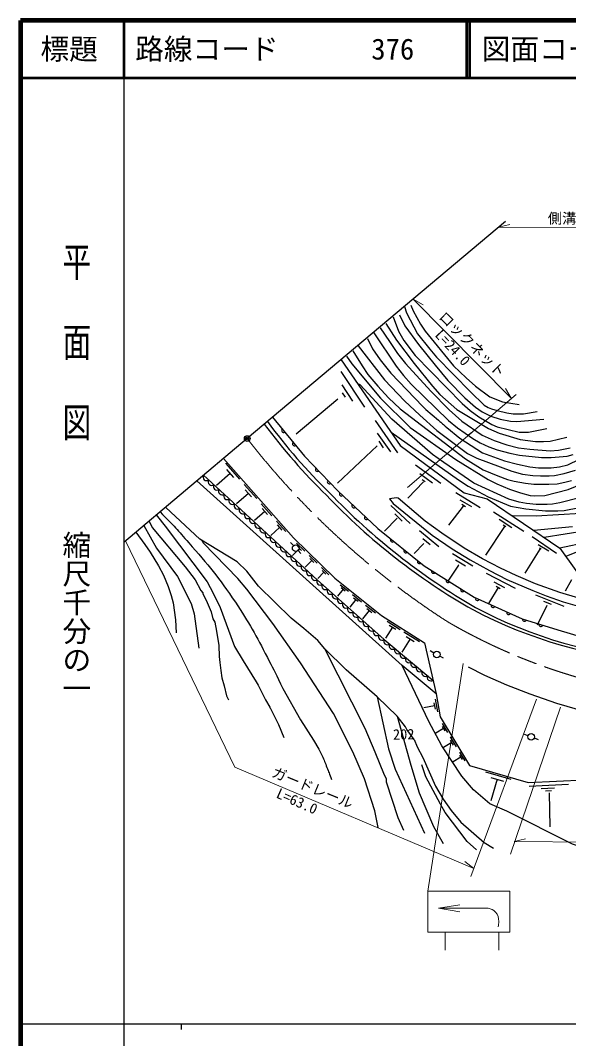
# Model space of a CAD drawing. Units: millimetres, scale not verified. Extents: x 40000 to 680000, y 20000 to 380000.
# Drawn here: x 40000 to 135526, y 202409 to 380000 of the extents above; entities that cross this region are included whole.
import ezdxf
from ezdxf.enums import TextEntityAlignment as Align

# ---------------------------------------------------------------- set-up
doc = ezdxf.new("R2010")
doc.units = ezdxf.units.MM
doc.header["$LTSCALE"] = 1000
doc.header["$PDMODE"] = 32
doc.header["$PDSIZE"] = 500
doc.linetypes.add('CHAIN', pattern=[18.5, 12, -1.5, 3.5, -1.5])
for name, color, linetype, lineweight in [('M-BGD', 7, 'Continuous', 25), ('M-BMK', 2, 'CHAIN', 13), ('M-BMK-SRVR', 3, 'Continuous', 25), ('M-STR-HTXT', 7, 'Continuous', 13), ('M-STR-STRC', 7, 'Continuous', 25), ('M-TTL', 2, 'Continuous', 140), ('M-TTL-BAND', 7, 'Continuous', 25), ('M-TTL-LINE', 7, 'Continuous', 50)]:
    doc.layers.add(name, color=color, linetype=linetype, lineweight=lineweight)
doc.layers.add('M-OTRS', color=6, linetype='Continuous')
doc.layers.add('M-TTL-TXT', color=7, linetype='Continuous')
doc.styles.add('@ＭＳ ゴシック', font='')
doc.styles.add('ＭＳ ゴシック', font='')
doc.styles.get('@ＭＳ ゴシック').set_extended_font_data('@MS Gothic')
doc.styles.get('ＭＳ ゴシック').set_extended_font_data('MS Gothic')

msp = doc.modelspace()

# ---------------------------------------------------------------- linework, layer by layer
at = {"layer": 'M-BGD'}
for p, q in [((108019, 330341), (108442, 329325)), ((106071, 328648), (107003, 326701)), ((106918, 330087), (107257, 328987)), ((107257, 328987), (109204, 325346)), ((108442, 329325), (109712, 327039)), ((103701, 327124), (105563, 324245)), ((104971, 328309), (105902, 325769)), ((109712, 327039), (110559, 325769)), ((101584, 325515), (105479, 319673)), ((102685, 326362), (104293, 323991)), ((105902, 325769), (106833, 324161)), ((107003, 326701), (109373, 323483)), ((109204, 325346), (111321, 322637)), ((110559, 325769), (115469, 319758)), ((98875, 323229), (103447, 317303)), ((100483, 324499), (101330, 322721)), ((104293, 323991), (105733, 321875)), ((105563, 324245), (108611, 320181)), ((106833, 324161), (108781, 321536)), ((109373, 323483), (112252, 319843)), ((96843, 321451), (97774, 320097)), ((97943, 322383), (99552, 319758)), ((101330, 322721), (102685, 320774)), ((105733, 321875), (107087, 320181)), ((108781, 321536), (116993, 313154)), ((111321, 322637), (112506, 321282)), ((95911, 320774), (106156, 305873)), ((97774, 320097), (102769, 314085)), ((99552, 319758), (100568, 318234)), ((102685, 320774), (104547, 318488)), ((105479, 319673), (106749, 318065)), ((107087, 320181), (111490, 315355)), ((108611, 320181), (111829, 316202)), ((112252, 319843), (114453, 317218)), ((112506, 321282), (118433, 315186)), ((115469, 319758), (117671, 317641)), ((95827, 318742), (99975, 312561)), ((100568, 318234), (102261, 316202)), ((104547, 318488), (110135, 312646)), ((106749, 318065), (108103, 316541)), ((95996, 316456), (97859, 313577)), ((99213, 316456), (98790, 316625)), ((104717, 310445), (99213, 316456)), ((102261, 316202), (104124, 314170)), ((103447, 317303), (106918, 313662)), ((108103, 316541), (114623, 310191)), ((111829, 316202), (113099, 314763)), ((114453, 317218), (117417, 314170)), ((117671, 317641), (119279, 316202)), ((119279, 316202), (121819, 314339)), ((96081, 315017), (96589, 314255)), ((111490, 315355), (114707, 312053)), ((113099, 314763), (116062, 312138)), ((118433, 315186), (120803, 312900)), ((121819, 314339), (124021, 313493)), ((95319, 313916), (88037, 307820)), ((102769, 314085), (107934, 309005)), ((104124, 314170), (106156, 312223)), ((106918, 313662), (109627, 311122)), ((116993, 313154), (118348, 311969)), ((117417, 314170), (119279, 312561)), ((119279, 312561), (120465, 311715)), ((120803, 312900), (121481, 312477)), ((124021, 313493), (126899, 312985)), ((106156, 312223), (117586, 303502)), ((109627, 311122), (112591, 308497)), ((110643, 312138), (112845, 310275)), ((114707, 312053), (116909, 310106)), ((116062, 312138), (121565, 308836)), ((118348, 311969), (119872, 310868)), ((119872, 310868), (122158, 309513)), ((120465, 311715), (121989, 310953)), ((121481, 312477), (122073, 312223)), ((121989, 310953), (123597, 310445)), ((122073, 312223), (123089, 311969)), ((123089, 311969), (124783, 311545)), ((124783, 311545), (125883, 311376)), ((125883, 311376), (127661, 311376)), ((127661, 311376), (130032, 311799)), ((101838, 310191), (105733, 304603)), ((111829, 304264), (104717, 310445)), ((114623, 310191), (116147, 308921)), ((116909, 310106), (120465, 307651)), ((122158, 309513), (123089, 309090)), ((123089, 309090), (126899, 308159)), ((123597, 310445), (125375, 310106)), ((125375, 310106), (126476, 310021)), ((126476, 310021), (131217, 310445)), ((102177, 307989), (104463, 304772)), ((104632, 308159), (116316, 299861)), ((107934, 309005), (115893, 303417)), ((112591, 308497), (117925, 304433)), ((114284, 309005), (116570, 307143)), ((116147, 308921), (118856, 307058)), ((118602, 308074), (118094, 307651)), ((120465, 307651), (122581, 306719)), ((121565, 308836), (123428, 307989)), ((123428, 307989), (127069, 306889)), ((126899, 308159), (128508, 308159)), ((128508, 308159), (131725, 308836)), ((132318, 306635), (135197, 307312)), ((102177, 305788), (95234, 299269)), ((102431, 306635), (103193, 305449)), ((106156, 305873), (117332, 297575)), ((116570, 307143), (120549, 304603)), ((118856, 307058), (120126, 306296)), ((120126, 306296), (121650, 305619)), ((121650, 305619), (123089, 305111)), ((122581, 306719), (124783, 305957)), ((124783, 305957), (126815, 305449)), ((127069, 306889), (129778, 306550)), ((129778, 306550), (131133, 306550)), ((131133, 306550), (132318, 306635)), ((113776, 302909), (111829, 304264)), ((117925, 304433), (119533, 303671)), ((120549, 304603), (124359, 303163)), ((123089, 305111), (125291, 304518)), ((125291, 304518), (126984, 304179)), ((126815, 305449), (128762, 305195)), ((126984, 304179), (130794, 303756)), ((128762, 305195), (132318, 304941)), ((130794, 303756), (132487, 303756)), ((132318, 304941), (133757, 305026)), ((132487, 303756), (135281, 304010)), ((133757, 305026), (135789, 305449)), ((135281, 304010), (136297, 304264)), ((135366, 302486), (140615, 305026)), ((75725, 302754), (78198, 299959)), ((108865, 302486), (113268, 299269)), ((119025, 299269), (113776, 302909)), ((115893, 303417), (121481, 299946)), ((117586, 303502), (120634, 301639)), ((119533, 303671), (125629, 301385)), ((124359, 303163), (126645, 302571)), ((126645, 302571), (128762, 302147)), ((128762, 302147), (130286, 301978)), ((130286, 301978), (132487, 301978)), ((132487, 301978), (133927, 302147)), ((133927, 302147), (135366, 302486)), ((76542, 300986), (74166, 298884)), ((75924, 301685), (77160, 300287)), ((109627, 300962), (111829, 299353)), ((120634, 301639), (123174, 300539)), ((123174, 300539), (124867, 299946)), ((125629, 301385), (127492, 300877)), ((127492, 300877), (129270, 300623)), ((129270, 300623), (130625, 300539)), ((130625, 300539), (132149, 300539)), ((132149, 300539), (133080, 300623)), ((133080, 300623), (134773, 300962)), ((134773, 300962), (136721, 301555)), ((79021, 299028), (81172, 296597)), ((110220, 299523), (107511, 296644)), ((110559, 299523), (109989, 299881)), ((116316, 299861), (118009, 298761)), ((118009, 298761), (121481, 296898)), ((125121, 296475), (119025, 299269)), ((121481, 299946), (123005, 299184)), ((123005, 299184), (125206, 298253)), ((124867, 299946), (126053, 299607)), ((126053, 299607), (128000, 299269)), ((128000, 299269), (129439, 299099)), ((129439, 299099), (132064, 299099)), ((132064, 299099), (133503, 299184)), ((133503, 299184), (134858, 299438)), ((134858, 299438), (136043, 299777)), ((135451, 298168), (139261, 299777)), ((79732, 297490), (77666, 295662)), ((79194, 298098), (80269, 296882)), ((105563, 296729), (104293, 296559)), ((105817, 296644), (105563, 296729)), ((110559, 292665), (105817, 296644)), ((115893, 297660), (120126, 295035)), ((117332, 297575), (121311, 296559)), ((121481, 296898), (125375, 295289)), ((125206, 298253), (127153, 297575)), ((127153, 297575), (128847, 297152)), ((128847, 297152), (129609, 297067)), ((129609, 297067), (131387, 297152)), ((131387, 297152), (135451, 298168)), ((137398, 296729), (134011, 295882)), ((65347, 295035), (65309, 295111)), ((71273, 289532), (65347, 295035)), ((81979, 295685), (83840, 293581)), ((82129, 294880), (83059, 293827)), ((104293, 296559), (104971, 295713)), ((104547, 295374), (107934, 292241)), ((104971, 295713), (111744, 290209)), ((117163, 295289), (114623, 291987)), ((116570, 296390), (118602, 295205)), ((117575, 295148), (116914, 295556)), ((121311, 296559), (134011, 287923)), ((126899, 295967), (125121, 296475)), ((125375, 295289), (128085, 294781)), ((128169, 295713), (126899, 295967)), ((129863, 295543), (128169, 295713)), ((131810, 295543), (129863, 295543)), ((132741, 295628), (131810, 295543)), ((134011, 295882), (132741, 295628)), ((134773, 294527), (137398, 295035)), ((63687, 293747), (65431, 291479)), ((82594, 294354), (80805, 292771)), ((105639, 293160), (103422, 290895)), ((105225, 293935), (106495, 292665)), ((122412, 294273), (127746, 290887)), ((129863, 293511), (125799, 293596)), ((128085, 294781), (131471, 294443)), ((137652, 294019), (129863, 293511)), ((131471, 294443), (133673, 294443)), ((133673, 294443), (134773, 294527)), ((61482, 291892), (63738, 287923)), ((62418, 292680), (62976, 291564)), ((62976, 291564), (68733, 284706)), ((65200, 291780), (72543, 282081)), ((85162, 291539), (83623, 290178)), ((84632, 292685), (86234, 290874)), ((84761, 291992), (85562, 291087)), ((113437, 290548), (110559, 292665)), ((124359, 291733), (121057, 286738)), ((123428, 293003), (125629, 291564)), ((124613, 291649), (124102, 291947)), ((136213, 291649), (129439, 291056)), ((60095, 290725), (61706, 288601)), ((77793, 285553), (71273, 289532)), ((109543, 291056), (112929, 288262)), ((110135, 289617), (111405, 288601)), ((111744, 290209), (115215, 287839)), ((117332, 287923), (113437, 290548)), ((129185, 289955), (133419, 287077)), ((138583, 290971), (131262, 289793)), ((61706, 288601), (62637, 287246)), ((63738, 287923), (67379, 283013)), ((71866, 288855), (71697, 289278)), ((77877, 282674), (71866, 288855)), ((87091, 288945), (87585, 288396)), ((88626, 287919), (87413, 286689)), ((88117, 288849), (89564, 287422)), ((88265, 288276), (88988, 287562)), ((110305, 288770), (108611, 286992)), ((115215, 287839), (118348, 285891)), ((120549, 286061), (117332, 287923)), ((130540, 287754), (127915, 283605)), ((130201, 288601), (132064, 287500)), ((130750, 287782), (130430, 287972)), ((138922, 289024), (134011, 287923)), ((134011, 287923), (140107, 279372)), ((138753, 288008), (135041, 286480)), ((62637, 287246), (64077, 284875)), ((88393, 287543), (88882, 286999)), ((90313, 286683), (91685, 285329)), ((90453, 286139), (91139, 285462)), ((115300, 286992), (118856, 284875)), ((123682, 284452), (120549, 286061)), ((64077, 284875), (64923, 283267)), ((68733, 284706), (70427, 282420)), ((79486, 283944), (77793, 285553)), ((90796, 285800), (89645, 284634)), ((92443, 284582), (93724, 283318)), ((116316, 284960), (114453, 282166)), ((115808, 285891), (117586, 284875)), ((116231, 285045), (116316, 284960)), ((118348, 285891), (121735, 284029)), ((126391, 283182), (123682, 284452)), ((64923, 283267), (65770, 281235)), ((67379, 283013), (69749, 278271)), ((70427, 282420), (71443, 280557)), ((79486, 280811), (77877, 282674)), ((81518, 281319), (79486, 283944)), ((92894, 283758), (91820, 282669)), ((92574, 284074), (93214, 283442)), ((121142, 283605), (126222, 280981)), ((121735, 284029), (124783, 282505)), ((124783, 282505), (129270, 280557)), ((129778, 281743), (126391, 283182)), ((136043, 282420), (134943, 280473)), ((65770, 281235), (66278, 279711)), ((72543, 282081), (73563, 280078)), ((83973, 274800), (79486, 280811)), ((87191, 275731), (81518, 281319)), ((96254, 280786), (95276, 279561)), ((95705, 281577), (97147, 280427)), ((95893, 281073), (96614, 280498)), ((123259, 281065), (121565, 278271)), ((122497, 282081), (124359, 281065)), ((122920, 281319), (123583, 280924)), ((134011, 280219), (129778, 281743)), ((66278, 279711), (66617, 278441)), ((71443, 280557), (71781, 280134)), ((71781, 280134), (71781, 279965)), ((71781, 279965), (72374, 278864)), ((72374, 278864), (73221, 276832)), ((73563, 280078), (74829, 277594)), ((98461, 278993), (97395, 277656)), ((97863, 279856), (99436, 278601)), ((98068, 279306), (98854, 278679)), ((129270, 280557), (131641, 279626)), ((129778, 279795), (134689, 277848)), ((131641, 279626), (134604, 278610)), ((137313, 279203), (134011, 280219)), ((66617, 278441), (67040, 275477)), ((69749, 278271), (70257, 276493)), ((74829, 277594), (77285, 270821)), ((100799, 277094), (99638, 275639)), ((100148, 278033), (101860, 276668)), ((100371, 277435), (101227, 276753)), ((131725, 277933), (130032, 274546)), ((131133, 278695), (132487, 278187)), ((134604, 278610), (137398, 277763)), ((67040, 275477), (67125, 273191)), ((70257, 276493), (71104, 270482)), ((73221, 276832), (73559, 275647)), ((73559, 275647), (73898, 275054)), ((89392, 273953), (87191, 275731)), ((73898, 275054), (74152, 273445)), ((88799, 267942), (83973, 274800)), ((91847, 271837), (89392, 273953)), ((104833, 274159), (103605, 272226)), ((103913, 275223), (106187, 273778)), ((104265, 274520), (105402, 273798)), ((74152, 273445), (74575, 270990)), ((93033, 270397), (91847, 271837)), ((107911, 272114), (106450, 269814)), ((106816, 273379), (109521, 271660)), ((107234, 272543), (108587, 271684)), ((74575, 270990), (74660, 269043)), ((77285, 270821), (78809, 268281)), ((96758, 266757), (93033, 270397)), ((100060, 256512), (93033, 270397)), ((112035, 269665), (111401, 270030)), ((74660, 269043), (74745, 268027)), ((78809, 268281), (81095, 264640)), ((113708, 268736), (113068, 269104)), ((74745, 268027), (74914, 266587)), ((74914, 266587), (75083, 265317)), ((94557, 259137), (88799, 267942)), ((102177, 262015), (96758, 266757)), ((118009, 267265), (120888, 265825)), ((75083, 265317), (75507, 263963)), ((81095, 264640), (81433, 264047)), ((120888, 265825), (124698, 264132)), ((75507, 263963), (75930, 262185)), ((81433, 264047), (82703, 261507)), ((85328, 264301), (85751, 263455)), ((85751, 263455), (88799, 258036)), ((124698, 264132), (128762, 262523)), ((75930, 262185), (76269, 261507)), ((82703, 261507), (83465, 260237)), ((102177, 262015), (104124, 252956)), ((105648, 258629), (102177, 262015)), ((112301, 261601), (112699, 259381)), ((128762, 262523), (133419, 260915)), ((83465, 260237), (83550, 260068)), ((83465, 260237), (84989, 257189)), ((112167, 260432), (110279, 260093)), ((112067, 260987), (112266, 259877)), ((133419, 260915), (138414, 259475)), ((88799, 258036), (91085, 254480)), ((97943, 252448), (94557, 259137)), ((105648, 258629), (108019, 250077)), ((107087, 256766), (105648, 258629)), ((84989, 257189), (85921, 254903)), ((101838, 252363), (100060, 256512)), ((107341, 256343), (107087, 256766)), ((108611, 254565), (107341, 256343)), ((113732, 256469), (112396, 255670)), ((113497, 257396), (114437, 255824)), ((113497, 256862), (113967, 256076)), ((91085, 254480), (92017, 252871)), ((108611, 254565), (109119, 253295)), ((115165, 254028), (113714, 253160)), ((114910, 255034), (115931, 253328)), ((114910, 254454), (115420, 253601)), ((127758, 255534), (128444, 255262)), ((129547, 254857), (130228, 254587)), ((92017, 252871), (92525, 251855)), ((99975, 247707), (97943, 252448)), ((103447, 248384), (101838, 252363)), ((104124, 252956), (105309, 249400)), ((109119, 253295), (110135, 251432)), ((116494, 252386), (117416, 250846)), ((110135, 251432), (112337, 246437)), ((116724, 251478), (115415, 250695)), ((116494, 251863), (116954, 251093)), ((105309, 249400), (110389, 238224)), ((108019, 250077), (109458, 245251)), ((110643, 248045), (109966, 250162)), ((121062, 248933), (125462, 247654)), ((101753, 242119), (99975, 247707)), ((103785, 247707), (103447, 248384)), ((103785, 247114), (103785, 247707)), ((105817, 240933), (103785, 247114)), ((113183, 243304), (110643, 248045)), ((121970, 247953), (124170, 247313)), ((123070, 247633), (121982, 243893)), ((109458, 245251), (111998, 239409)), ((112337, 246437), (113691, 244151)), ((128681, 246430), (135518, 246774)), ((130724, 246022), (133067, 246151)), ((131498, 245613), (132572, 245656)), ((132121, 245269), (132271, 239357)), ((114030, 241865), (113183, 243304)), ((113691, 244151), (115046, 242203)), ((102346, 239240), (101753, 242119)), ((117840, 236785), (114030, 241865)), ((115046, 242203), (116739, 240171)), ((106833, 238732), (105817, 240933)), ((116739, 240171), (120803, 236615)), ((111998, 239409), (113691, 236446)), ((119449, 235345), (117840, 236785)), ((120803, 236615), (122412, 235599))]:
    msp.add_line(p, q, dxfattribs=at)
for points in [[(83935, 310781), (89480, 303992), (95285, 297929), (102282, 291351), (110377, 284869), (119051, 279387), (127435, 275614), (133627, 273679), (141657, 271325), (146326, 270615)], [(75387, 303589), (87618, 289764), (94776, 282701), (102903, 276220), (110422, 271443)], [(71925, 300677), (91729, 282443), (103370, 272027), (111894, 264939)], [(110422, 271443), (112439, 262531), (106551, 267462), (70722, 299665)], [(140247, 235552), (137926, 235746), (136179, 236305), (124783, 242058), (121797, 243373), (118977, 245789), (116903, 248187), (113434, 253465), (111199, 257717), (106551, 267462)], [(112439, 262531), (113151, 258558), (118230, 250069), (128461, 247094), (138329, 247529)]]:
    msp.add_lwpolyline(points, dxfattribs=at)
for centre in [(87973, 287952), (112561, 269406), (128990, 255037)]:
    msp.add_circle(centre, 579, dxfattribs=at)
for centre, radius, start, end in [((170404, 375551), 109924, 216.89118, 225.47964), ((168185, 373220), 106038, 216.58182, 225.48693), ((85875, 308491), 354, 138.04078, 300.44596), ((87772, 306168), 354, 138.04078, 300.44596), ((91756, 301693), 354, 142.55205, 304.95723), ((72459, 300354), 624, 148.84984, 305.87831), ((73359, 299525), 624, 148.84984, 305.87831), ((74260, 298697), 624, 148.84984, 305.87831), ((93831, 299526), 354, 142.55205, 304.95723), ((75160, 297868), 624, 148.84984, 305.87831), ((76060, 297039), 624, 148.84984, 305.87831), ((173309, 373181), 110334, 223.54073, 240.42248), ((178014, 378515), 116751, 223.869, 239.79837), ((95934, 297393), 354, 145.56608, 307.97126), ((76960, 296210), 624, 148.84984, 305.87831), ((77860, 295381), 624, 148.84984, 305.87831), ((78761, 294553), 624, 148.84984, 305.87831), ((98120, 295338), 354, 145.56608, 307.97126), ((79661, 293724), 624, 148.84984, 305.87831), ((80561, 292895), 624, 148.84984, 305.87831), ((100306, 293283), 354, 145.56608, 307.97126), ((81461, 292066), 624, 148.84984, 305.87831), ((82361, 291237), 624, 148.84984, 305.87831), ((83261, 290409), 624, 148.84984, 305.87831), ((84162, 289580), 624, 148.84984, 305.87831), ((104842, 289370), 354, 150.10978, 312.51495), ((85062, 288751), 624, 148.84984, 305.87831), ((85962, 287922), 624, 148.84984, 305.87831), ((86862, 287093), 624, 148.84984, 305.87831), ((87762, 286264), 624, 148.84984, 305.87831), ((107184, 287495), 354, 150.10978, 312.51495), ((88663, 285436), 624, 148.84984, 305.87831), ((89563, 284607), 624, 148.84984, 305.87831), ((109526, 285620), 354, 150.10978, 312.51495), ((90463, 283778), 624, 148.84984, 305.87831), ((91363, 282949), 624, 148.84984, 305.87831), ((92251, 282125), 611, 148.64407, 307.71559), ((111984, 283917), 354, 156.50574, 318.91092), ((114520, 282315), 354, 156.50574, 318.91092), ((93146, 281324), 611, 148.64407, 307.71559), ((94042, 280523), 611, 148.64407, 307.71559), ((117056, 280712), 354, 156.50574, 318.91092), ((94937, 279722), 611, 148.64407, 307.71559), ((95833, 278921), 611, 148.64407, 307.71559), ((119625, 279188), 354, 164.56967, 326.97484), ((96728, 278119), 611, 148.64407, 307.71559), ((97624, 277318), 611, 148.64407, 307.71559), ((156003, 347441), 79440, 242.11378, 266.06194), ((156092, 346692), 78274, 241.9492, 266.34844), ((122361, 277957), 354, 164.56967, 326.97484), ((98519, 276517), 611, 148.64407, 307.71559), ((99415, 275716), 611, 148.64407, 307.71559), ((125097, 276726), 354, 164.56967, 326.97484), ((127844, 275543), 354, 171.44339, 333.84856), ((100310, 274914), 611, 148.64407, 307.71559), ((101206, 274113), 611, 148.64407, 307.71559), ((102101, 273312), 611, 148.64407, 307.71559), ((130707, 274648), 354, 171.44339, 333.84856), ((102997, 272511), 611, 148.64407, 307.71559), ((103927, 271733), 629, 152.10811, 308.39808), ((104874, 270946), 629, 152.10811, 308.39808), ((105821, 270158), 629, 152.10811, 308.39808), ((106768, 269370), 629, 152.10811, 308.39808), ((107715, 268583), 629, 152.10811, 308.39808), ((108662, 267795), 629, 152.10811, 308.39808), ((109609, 267008), 629, 152.10811, 308.39808), ((110556, 266220), 629, 152.10811, 308.39808), ((111503, 265433), 629, 152.10811, 308.39808)]:
    msp.add_arc(centre, radius, start, end, dxfattribs=at)
for points in [[(110135, 312646), (110389, 312392), (110389, 312392), (110643, 312138)], [(112845, 310275), (113564, 309640), (113564, 309640), (114284, 309005)]]:
    msp.add_open_spline(points, degree=3, dxfattribs=at)
for points, knots in [([(64341, 294297), (66778, 291797), (67433, 291058), (69329, 288904), (72730, 285039), (74582, 282799), (77456, 278528), (79887, 274914), (81035, 272743), (83042, 268878), (83963, 267105), (84278, 266511), (85328, 264301)], [0, 0, 0, 0, 1, 1, 1, 2, 2, 2, 3, 3, 3, 4, 4, 4, 4]), ([(92525, 251855), (92967, 250832), (93084, 250562), (93418, 249723), (93743, 248906), (93842, 248638), (94216, 247619)], [0, 0, 0, 0, 1, 1, 1, 2, 2, 2, 2])]:
    msp.add_open_spline(points, degree=3, knots=knots, dxfattribs=at)
at = {"layer": 'M-BMK'}
for centre, radius, start, end in [((190322, 393101), 140280, 217.8282, 237.30021), ((164938, 361797), 100322, 239.84232, 269.77521)]:
    msp.add_arc(centre, radius, start, end, dxfattribs=at)
at = {"layer": 'M-BMK-SRVR'}
for p, q in [((124529, 344931), (79522, 307068)), ((79522, 307068), (58000, 288963))]:
    msp.add_line(p, q, dxfattribs=at)
msp.add_circle((79522, 307068), 500, dxfattribs=at)
msp.add_point((79522, 307068), dxfattribs=at)
at = {"layer": 'M-OTRS'}
msp.add_point((79522, 307068), dxfattribs=at)
at = {"layer": 'M-STR-HTXT'}
for p, q in [((123329, 343907), (125261, 344424)), ((123329, 343907), (156279, 343888)), ((108436, 331393), (125545, 314085)), ((108436, 331393), (110162, 330383)), ((126391, 314763), (107426, 298507)), ((125545, 314085), (124555, 315823)), ((58302, 289217), (77369, 249739)), ((129947, 261592), (118517, 230689)), ((134096, 260237), (125375, 234583)), ((77369, 249739), (119038, 232062)), ((126053, 236785), (127989, 237284)), ((126053, 236785), (177287, 236309)), ((119038, 232062), (117461, 233293))]:
    msp.add_line(p, q, dxfattribs=at)
at = {"layer": 'M-STR-STRC', "lineweight": 13}
for p, q in [((111002, 228154), (117163, 267857)), ((111002, 228154), (125295, 228154)), ((111002, 220967), (111002, 228154)), ((125295, 228154), (125295, 220967)), ((112883, 225168), (116547, 225740)), ((112883, 225168), (121507, 225168)), ((112883, 225168), (116547, 224534)), ((125295, 220967), (111002, 220967)), ((113988, 220967), (113988, 217822)), ((123357, 220967), (123357, 217822))]:
    msp.add_line(p, q, dxfattribs=at)
msp.add_open_spline([(121507, 225168), (122060, 225018), (122393, 224897), (122784, 224489), (123262, 223991), (123328, 223503), (123343, 222813), (123351, 222468), (123346, 222307), (123263, 221934)], degree=3, knots=[0, 0, 0, 0, 1, 1, 1, 2, 2, 2, 3, 3, 3, 3], dxfattribs=at)
at = {"layer": 'M-TTL'}
for p, q in [((40000, 380000), (40000, 20000)), ((680000, 380000), (40000, 380000))]:
    msp.add_line(p, q, dxfattribs=at)
at = {"layer": 'M-TTL-BAND'}
for p, q in [((58000, 370000), (58000, 20000)), ((40000, 205000), (579000, 205000)), ((68000, 205000), (68000, 204000))]:
    msp.add_line(p, q, dxfattribs=at)
at = {"layer": 'M-TTL-LINE'}
for p, q in [((58000, 380000), (58000, 370000)), ((117750, 380000), (117750, 370000)), ((118250, 380000), (118250, 370000)), ((40000, 370000), (680000, 370000))]:
    msp.add_line(p, q, dxfattribs=at)

# ---------------------------------------------------------------- texts
at = {"layer": 'M-STR-HTXT', "style": 'ＭＳ ゴシック'}
msp.add_text('側溝', height=1833, dxfattribs=at).set_placement((131897, 344003), align=Align.BOTTOM_LEFT)
for s, rotation, p in [('ロックネット', 315.411, (112368, 327731)), ('L=24.0', 313.198, (111698, 324646)), ('ガードレール', 337.66, (83445, 247658)), ('L=63.0', 336.154, (84200, 243993))]:
    msp.add_text(s, height=1833, rotation=rotation, dxfattribs=at).set_placement(p, align=Align.BOTTOM_LEFT)
at = {"layer": 'M-STR-STRC', "style": 'ＭＳ ゴシック'}
msp.add_text('202', height=1833, rotation=1.079, dxfattribs=at).set_placement((104950, 253987), align=Align.BOTTOM_LEFT)
at = {"layer": 'M-TTL-BAND', "style": '@ＭＳ ゴシック', "width": 1.4}
msp.add_text('平  面  図', height=3666, rotation=270, dxfattribs=at).set_placement((49777, 306475), align=Align.MIDDLE_RIGHT)
at = {"layer": 'M-TTL-BAND', "style": '@ＭＳ ゴシック'}
msp.add_text('縮尺千分の一', height=3666, rotation=270, dxfattribs=at).set_placement((49777, 261030), align=Align.MIDDLE_RIGHT)
at = {"layer": 'M-TTL-TXT', "style": 'ＭＳ ゴシック'}
msp.add_text('標題', height=3666, dxfattribs=at).set_placement((48500, 375000), align=Align.MIDDLE_CENTER)
for s, p in [('路線コード', (60000, 375000)), ('376', (101142, 375000)), ('図面コード', (120380, 375000))]:
    msp.add_text(s, height=3666, dxfattribs=at).set_placement(p, align=Align.MIDDLE_LEFT)

doc.saveas('drawing.dxf')
